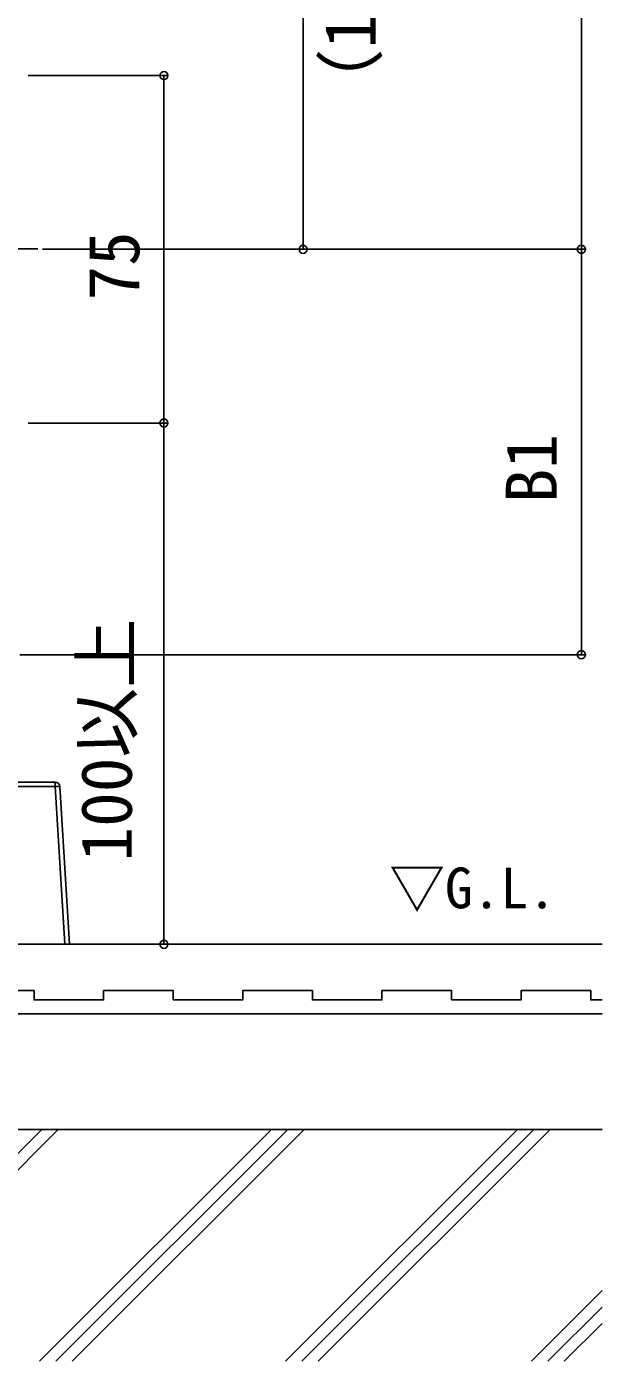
# Model space of a CAD drawing. Units: millimetres, scale not verified. Extents: x -875 to 875, y -1310 to 1300.
# Drawn here: x -429.4 to -305.4, y 45 to 333 of the extents above; entities that cross this region are included whole.
import ezdxf
from ezdxf.enums import TextEntityAlignment as Align

# ---------------------------------------------------------------- set-up
doc = ezdxf.new("R2010")
doc.units = ezdxf.units.MM
doc.header["$LTSCALE"] = 4
for name, color, linetype in [('0-2_USER1', 3, 'Continuous'), ('0-4_YKK_12', 2, 'Continuous'), ('0-5_YKK_13', 4, 'Continuous'), ('0-7_YKK_D', 6, 'Continuous'), ('0-9_YSS_K', 3, 'Continuous')]:
    doc.layers.add(name, color=color, linetype=linetype)
doc.styles.add('ＭＳ ゴシック', font='')
doc.styles.get('ＭＳ ゴシック').set_extended_font_data('MS Gothic')

msp = doc.modelspace()

# ---------------------------------------------------------------- linework, layer by layer
at = {"layer": '0-4_YKK_12'}
msp.add_line((-427.07, 285.103), (-507.658, 285.103), dxfattribs=at)
at = {"layer": '0-5_YKK_13'}
for p, q in [((-423.304, 169.061), (-511.423, 169.061)), ((-421.221, 135), (-423.304, 169.061)), ((-422.306, 169.061), (-420.223, 135)), ((-513.506, 135), (-421.221, 135)), ((-420.223, 135), (-421.221, 135))]:
    msp.add_line(p, q, dxfattribs=at)
msp.add_lwpolyline([(-511.423, 170), (-423.304, 170), (-423.304, 169.061)], dxfattribs=at)
for centre, radius, start, end in [((-423.304, 169), 1, 3.5, 90), ((-422.805, 164.956), 4.135, 83.06854, 96.93146)]:
    msp.add_arc(centre, radius, start, end, dxfattribs=at)
at = {"layer": '0-7_YKK_D'}
for p, q in [((-309.864, 805), (-309.864, 285)), ((-369.864, 455.103), (-369.864, 285)), ((-429.164, 322.5), (-398.864, 322.5)), ((-399.864, 322.5), (-399.864, 247.5)), ((-426.07, 285), (-308.864, 285)), ((-426.07, 285), (-308.864, 285)), ((-426.07, 285), (-368.864, 285)), ((-309.864, 285), (-309.864, 197.5)), ((-429.164, 247.5), (-398.864, 247.5)), ((-429.164, 247.5), (-398.864, 247.5)), ((-399.864, 247.5), (-399.864, 135)), ((-430.95, 197.5), (-308.864, 197.5))]:
    msp.add_line(p, q, dxfattribs=at)
for centre in [(-399.864, 322.5), (-369.864, 285), (-309.864, 285), (-309.864, 285), (-399.864, 247.5), (-399.864, 247.5), (-309.864, 197.5), (-399.864, 135)]:
    msp.add_circle(centre, 0.875, dxfattribs=at)
at = {"layer": '0-9_YSS_K'}
for p, q in [((-718.556, 135), (-305.364, 135)), ((-718.556, 120), (-305.364, 120)), ((-718.556, 95), (-305.364, 95)), ((-476.182, 45), (-426.182, 95)), ((-472.647, 45), (-422.647, 95)), ((-426.685, 45), (-376.685, 95)), ((-423.149, 45), (-373.149, 95)), ((-419.614, 45), (-369.614, 95)), ((-373.652, 45), (-323.652, 95)), ((-370.116, 45), (-320.116, 95)), ((-366.581, 45), (-316.581, 95)), ((-320.619, 45), (-305.364, 60.255)), ((-317.083, 45), (-305.364, 56.719)), ((-313.548, 45), (-305.364, 53.184))]:
    msp.add_line(p, q, dxfattribs=at)
for points in [[(-397.866, 123), (-397.866, 125), (-412.866, 125), (-412.866, 123), (-427.866, 123), (-427.866, 125), (-442.866, 125), (-442.866, 123), (-457.866, 123)], [(-337.866, 123), (-337.866, 125), (-352.866, 125), (-352.866, 123), (-367.866, 123), (-367.866, 125), (-382.866, 125), (-382.866, 123), (-397.866, 123)], [(-305.364, 123), (-307.866, 123), (-307.866, 125), (-322.866, 125), (-322.866, 123), (-337.866, 123)]]:
    msp.add_lwpolyline(points, dxfattribs=at)

# ---------------------------------------------------------------- texts
at = {"layer": '0-2_USER1', "style": 'ＭＳ ゴシック'}
msp.add_text('▽G.L.', height=8.798, dxfattribs=at).set_placement((-351.295, 140.136), align=Align.BOTTOM_LEFT)
at = {"layer": '0-7_YKK_D', "style": 'ＭＳ ゴシック'}
for s, p in [('（1,300以下）', (-350.903, 313.333)), ('75', (-401.864, 273.92)), ('B1', (-311.864, 230.17)), ('100以上', (-403.483, 152.855))]:
    msp.add_text(s, height=11, rotation=90, dxfattribs=at).set_placement(p, align=Align.BOTTOM_LEFT)

doc.saveas('drawing.dxf')
